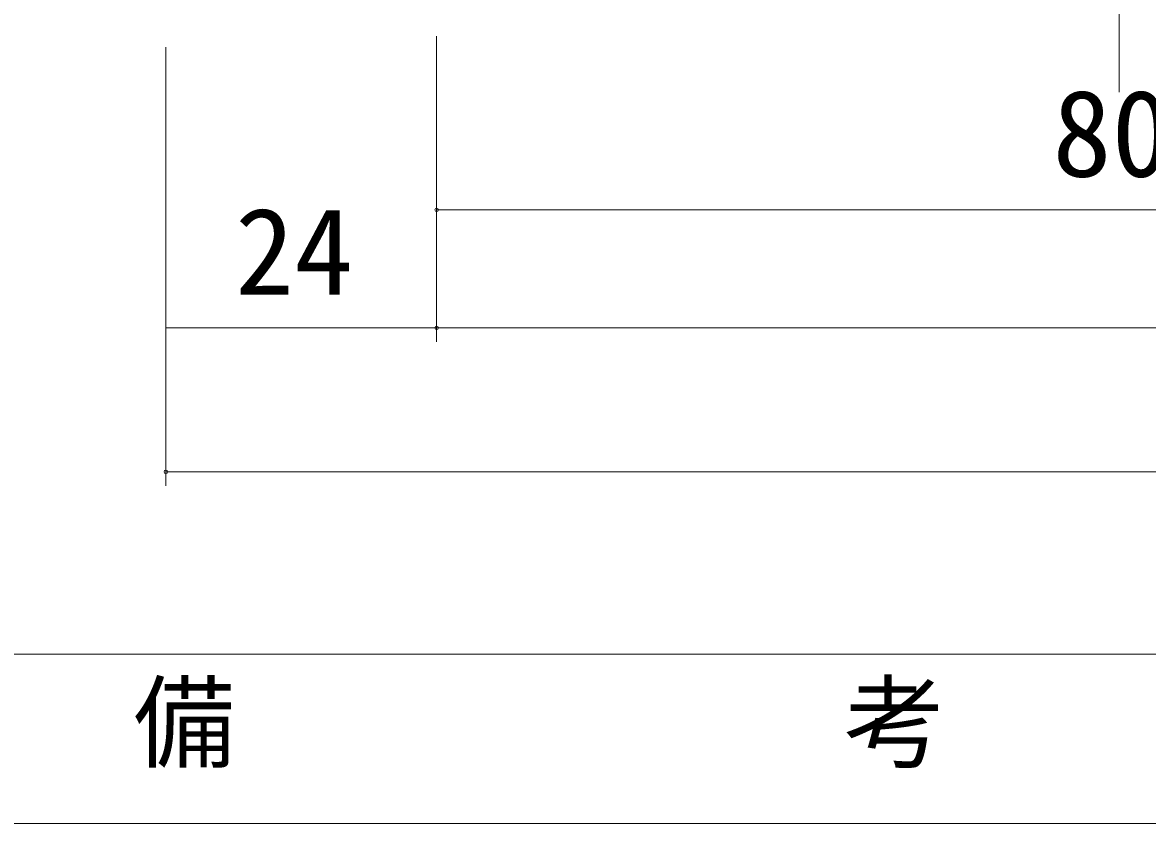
# Model space of a CAD drawing. Units: millimetres on the paper, enlarged 10 times, with parts at other scales. Extents: x -2000 to 2000, y -1385 to 1385.
# Drawn here: x -1618.3 to -1285.9, y -1067.5 to -830.9 of the extents above; entities that cross this region are included whole.
import ezdxf
from ezdxf.enums import TextEntityAlignment as Align

# ---------------------------------------------------------------- set-up
doc = ezdxf.new("R2010")
doc.units = ezdxf.units.MM
doc.header["$LTSCALE"] = 10
doc.linetypes.add('DOUBLE_CHAIN2', pattern=[12.8, 9, -1, 0.6, -0.6, 0.6, -1])
for name, color, linetype, lineweight in [('1-0_H-SYM', 7, 'Continuous', 20), ('1-1_0', 7, 'Continuous', 20), ('2-0_18', 7, 'Continuous', 18)]:
    doc.layers.add(name, color=color, linetype=linetype, lineweight=lineweight)
doc.styles.add('ＭＳ ゴシック', font='')
doc.styles.get('ＭＳ ゴシック').set_extended_font_data('MS Gothic')

msp = doc.modelspace()

# ---------------------------------------------------------------- linework, layer by layer
at = {"layer": '1-0_H-SYM'}
for p, q in [((380, -1017.5), (-1950, -1017.5)), ((380, -1017.5), (-1950, -1017.5)), ((380, -1017.5), (-1950, -1017.5)), ((380, -1017.5), (-1950, -1017.5)), ((380, -1067.5), (-1950, -1067.5))]:
    msp.add_line(p, q, dxfattribs=at)
at = {"layer": '1-1_0'}
msp.add_line((380, -1017.5), (-1950, -1017.5), dxfattribs=at)
msp.add_line((380, -1017.5), (-1950, -1017.5), dxfattribs=at)
at = {"layer": '2-0_18', "linetype": 'DOUBLE_CHAIN2', "lineweight": 20}
msp.add_line((-1294.27, -851.51), (-1294.27, -228.07), dxfattribs=at)
at = {"layer": '2-0_18', "color": 4, "lineweight": 9}
for p, q in [((-1495.96, -834.94), (-1495.96, -925.29)), ((-1495.96, -834.94), (-1495.96, -925.29)), ((-1495.96, -834.94), (-1495.96, -890.42)), ((-1575.96, -838.27), (-1575.96, -925.29)), ((-1575.96, -838.27), (-1575.96, -967.81)), ((-117.53, -886.26), (-1495.96, -886.26)), ((-1575.96, -921.12), (-1495.96, -921.12)), ((-1495.96, -921.12), (-785, -921.12)), ((-1575.96, -963.64), (-785, -963.64))]:
    msp.add_line(p, q, dxfattribs=at)
for centre, start, end in [((-1495.96, -886.26), 0, 180), ((-1495.96, -886.26), 180, 0), ((-1495.96, -921.12), 0, 180), ((-1495.96, -921.12), 180, 0), ((-1575.96, -963.64), 0, 180), ((-1575.96, -963.64), 180, 0)]:
    msp.add_arc(centre, 0.521, start, end, dxfattribs=at)

# ---------------------------------------------------------------- texts
at = {"layer": '1-0_H-SYM', "style": 'ＭＳ ゴシック'}
msp.add_text('備\u3000\u3000\u3000\u3000\u3000\u3000考', height=21.99, dxfattribs=at).set_placement((-1585.54, -1055.24), align=Align.BOTTOM_LEFT)
at = {"layer": '2-0_18', "style": 'ＭＳ ゴシック'}
for s, p in [('807', (-1314.01, -884.17)), ('24', (-1555.51, -919.04))]:
    msp.add_text(s, height=25.66, dxfattribs=at).set_placement(p, align=Align.BOTTOM_LEFT)

doc.saveas('drawing.dxf')
